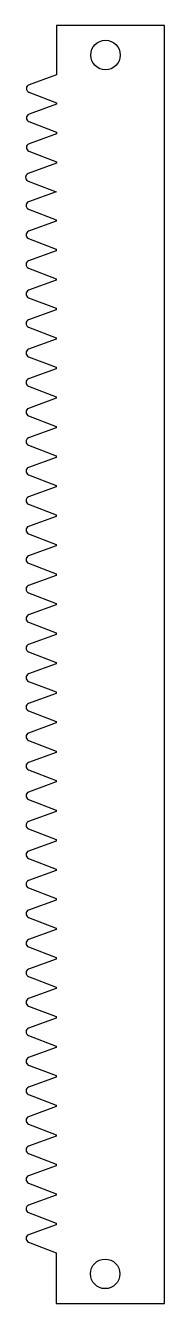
# Model space of a CAD drawing. Header units: millimetres. Extents: x 54 to 68, y -173 to -43.
import ezdxf

# ---------------------------------------------------------------- set-up
doc = ezdxf.new("R2010")
doc.units = ezdxf.units.MM

msp = doc.modelspace()

# ---------------------------------------------------------------- linework, layer by layer
msp.add_lwpolyline([(68.04, -172.79), (68.04, -42.9), (57.04, -42.9), (57.04, -47.9), (54.25, -48.92, 0.693473), (54.24, -49.67), (57.04, -50.74), (57.04, -50.9), (54.25, -51.92, 0.693473), (54.24, -52.66), (57.04, -53.74), (57.04, -53.9), (54.25, -54.92, 0.693473), (54.24, -55.66), (57.04, -56.74), (57.04, -56.9), (54.16, -57.95, 0.693473), (54.15, -58.7), (57, -59.79), (54.21, -60.81, 0.693473), (54.2, -61.56), (57, -62.64), (57, -62.79), (54.21, -63.81, 0.693473), (54.2, -64.56), (57, -65.64), (57, -65.79), (54.21, -66.81, 0.693473), (54.2, -67.56), (57, -68.64), (57, -68.79), (54.21, -69.81, 0.693473), (54.2, -70.56), (57, -71.64), (57, -71.79), (54.21, -72.81, 0.693473), (54.2, -73.56), (57, -74.64), (57, -74.79), (54.21, -75.81, 0.693473), (54.2, -76.56), (57, -77.64), (57, -77.79), (54.21, -78.81, 0.693473), (54.2, -79.56), (57, -80.64), (57, -80.79), (54.21, -81.81, 0.693473), (54.2, -82.56), (57, -83.64), (57, -83.79), (54.21, -84.81, 0.693473), (54.2, -85.56), (57, -86.64), (57, -86.79), (54.21, -87.81, 0.693473), (54.2, -88.56), (57, -89.64), (57, -89.79), (54.21, -90.81, 0.693473), (54.2, -91.56), (57, -92.64), (57, -92.79), (54.21, -93.81, 0.693473), (54.2, -94.56), (57, -95.64), (57, -95.79), (54.21, -96.81, 0.693473), (54.2, -97.56), (57, -98.64), (57, -98.79), (54.21, -99.81, 0.693473), (54.2, -100.56), (57, -101.64), (57, -101.79), (54.21, -102.81, 0.693473), (54.2, -103.56), (57, -104.64), (57, -104.79), (54.21, -105.81, 0.693473), (54.2, -106.56), (57, -107.64), (57, -107.79), (54.21, -108.81, 0.693473), (54.2, -109.56), (57, -110.64), (57, -110.79), (54.21, -111.81, 0.693473), (54.2, -112.56), (57, -113.64), (57, -113.79), (54.21, -114.81, 0.693473), (54.2, -115.56), (57, -116.64), (57, -116.79), (54.21, -117.81, 0.693473), (54.2, -118.56), (57, -119.64), (57, -119.79), (54.21, -120.81, 0.693473), (54.2, -121.56), (57, -122.64), (57, -122.79), (54.21, -123.81, 0.693473), (54.2, -124.56), (57, -125.64), (57, -125.79), (54.21, -126.81, 0.693473), (54.2, -127.56), (57, -128.64), (57, -128.79), (54.21, -129.81, 0.693473), (54.2, -130.56), (57, -131.64), (57, -131.79), (54.21, -132.81, 0.693473), (54.2, -133.56), (57, -134.64), (57, -134.79), (54.21, -135.81, 0.693473), (54.2, -136.56), (57, -137.64), (57, -137.79), (54.21, -138.81, 0.693473), (54.2, -139.56), (57, -140.64), (57, -140.79), (54.21, -141.81, 0.693473), (54.2, -142.56), (57, -143.64), (57, -143.79), (54.21, -144.81, 0.693473), (54.2, -145.56), (57, -146.64), (57, -146.79), (54.21, -147.81, 0.693473), (54.2, -148.56), (57, -149.64), (57, -149.79), (54.21, -150.81, 0.693473), (54.2, -151.56), (57, -152.64), (57, -152.79), (54.21, -153.81, 0.693473), (54.2, -154.56), (57, -155.64), (57, -155.79), (54.21, -156.81, 0.693473), (54.2, -157.56), (57, -158.64), (57, -158.79), (54.21, -159.81, 0.693473), (54.2, -160.56), (57, -161.64), (57, -161.79), (54.21, -162.81, 0.693473), (54.2, -163.56), (57, -164.64), (57, -164.79), (54.21, -165.81, 0.693473), (54.2, -166.56), (57, -167.64), (57, -172.79)], format="xyb", close=True)
for centre in [(62.04, -45.9), (62, -169.79)]:
    msp.add_circle(centre, 1.5)

doc.saveas('drawing.dxf')
